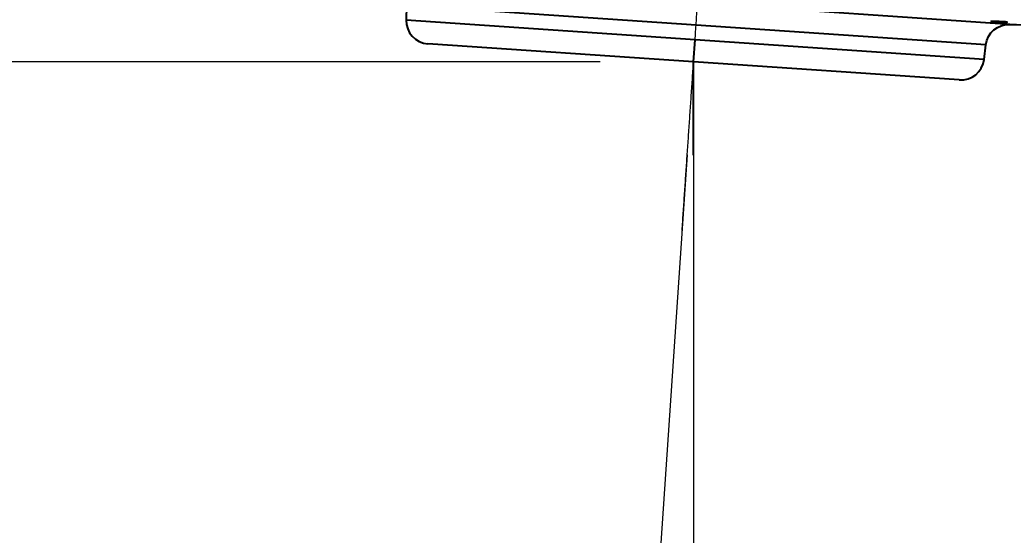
# Model space of a CAD drawing. Extents: x 0 to 1128, y 0 to 827.
# Drawn here: x 465.9 to 508.48, y 545.07 to 567.16 of the extents above; entities that cross this region are included whole.
import ezdxf

# ---------------------------------------------------------------- set-up
doc = ezdxf.new("R2010")
doc.units = 0
doc.header["$LTSCALE"] = 10
doc.header["$MEASUREMENT"] = 0
doc.header["$PDMODE"] = 3
doc.header["$PDSIZE"] = -10
doc.linetypes.add('CENTER2', pattern=[28.575, 19.05, -3.175, 3.175, -3.175])
doc.layers.get('0').update_dxf_attribs({"linetype": 'CONTINUOUS'})
doc.layers.get('DEFPOINTS').update_dxf_attribs({"linetype": 'CONTINUOUS'})
doc.layers.add('1', color=7, linetype='CONTINUOUS')
doc.layers.add('Cneter', color=1, linetype='CENTER2', lineweight=13)
doc.styles.add('Daelim Dimension', font='')
doc.styles.get('Daelim Dimension').set_extended_font_data('나눔고딕')
doc.dimstyles.new('DEFAULT', dxfattribs={"dimscale": 2, "dimtxt": 2, "dimasz": 2, "dimexe": 0, "dimexo": 2, "dimgap": 1, "dimtad": 1, "dimdec": 0, "dimzin": 9, "dimdsep": 46, "dimtxsty": 'Daelim Dimension', "dimcen": 0.5, "dimclrd": 5, "dimclre": 5, "dimclrt": 256, "dimadec": 1, "dimazin": 0, "dimtfac": 1, "dimtdec": 0, "dimtix": 1, "dimtmove": 0, "dimatfit": 3, "dimfxl": 1, "dimtolj": 1, "dimtzin": 1, "dimlwd": 9, "dimlwe": 9, "dimarcsym": 0})

# ---------------------------------------------------------------- blocks, each defined once
blk = doc.blocks.new('*D0')
at = {"color": 5, "lineweight": 9, "ltscale": 0.5, "transparency": 16777216}
for p, q in [((494.782, 561.361), (494.782, 283.79)), ((720.293, 334.467), (720.293, 283.79)), ((498.782, 283.79), (716.293, 283.79))]:
    blk.add_line(p, q, dxfattribs=at)
at = {"color": 5, "ltscale": 0.5, "transparency": 16777216}
for points in [[(498.782, 284.456), (498.782, 283.123), (494.782, 283.79)], [(716.293, 284.456), (716.293, 283.123), (720.293, 283.79)]]:
    blk.add_solid(points, dxfattribs=at)
at = {"layer": 'DEFPOINTS', "color": 0, "ltscale": 0.5, "transparency": 16777216}
for p in [(494.782, 565.361), (720.293, 338.467), (720.293, 283.79)]:
    blk.add_point(p, dxfattribs=at)
at = {"color": 7, "ltscale": 0.5, "transparency": 16777216, "insert": (607.537, 290.903), "char_height": 10, "attachment_point": 5, "style": 'Daelim Dimension'}
blk.add_mtext('\\A1;225', dxfattribs=at)
blk = doc.blocks.new('*D2')
at = {"color": 5, "lineweight": 9, "ltscale": 0.5, "transparency": 16777216}
for p, q in [((490.782, 565.361), (437.655, 565.361)), ((437.655, 561.361), (437.655, 342.467)), ((689.62, 338.467), (437.655, 338.467))]:
    blk.add_line(p, q, dxfattribs=at)
at = {"color": 5, "ltscale": 0.5, "transparency": 16777216}
for points in [[(436.989, 561.361), (438.322, 561.361), (437.655, 565.361)], [(436.989, 342.467), (438.322, 342.467), (437.655, 338.467)]]:
    blk.add_solid(points, dxfattribs=at)
at = {"layer": 'DEFPOINTS', "color": 0, "ltscale": 0.5, "transparency": 16777216}
for p in [(494.782, 565.361), (437.655, 338.467), (693.62, 338.467)]:
    blk.add_point(p, dxfattribs=at)
at = {"color": 7, "ltscale": 0.5, "transparency": 16777216, "insert": (430.529, 451.914), "char_height": 10, "attachment_point": 5, "rotation": 90, "style": 'Daelim Dimension'}
blk.add_mtext('\\A1;227', dxfattribs=at)
blk = doc.blocks.new('*D3')
at = {"color": 5, "lineweight": 9, "ltscale": 0.5, "transparency": 16777216}
for p, q in [((494.51, 561.37), (475.629, 284.409)), ((494.782, 557.361), (494.782, 283.756))]:
    blk.add_line(p, q, dxfattribs=at)
blk.add_arc((494.782, 565.361), 281.604, 266.91394, 269.18615, dxfattribs=at)
at = {"color": 5, "ltscale": 0.5, "transparency": 16777216}
for points in [[(479.581, 283.499), (479.662, 284.83), (475.629, 284.409)], [(490.787, 284.452), (490.777, 283.118), (494.782, 283.756)]]:
    blk.add_solid(points, dxfattribs=at)
at = {"layer": 'DEFPOINTS', "color": 0, "ltscale": 0.5, "transparency": 16777216}
for p in [(494.846, 566.306), (494.782, 565.361), (494.782, 565.361), (494.782, 561.361), (482.008, 284.046)]:
    blk.add_point(p, dxfattribs=at)
at = {"color": 7, "ltscale": 0.5, "transparency": 16777216, "insert": (485.929, 291.026), "char_height": 10, "attachment_point": 5, "rotation": 358.1516, "style": 'Daelim Dimension'}
blk.add_mtext('\\A1;4%%D', dxfattribs=at)

msp = doc.modelspace()

# ---------------------------------------------------------------- linework, layer by layer
at = {"ltscale": 0.5}
for p, q in [((494.782, 565.361), (494.846, 566.306)), ((494.782, 561.361), (494.782, 565.361))]:
    msp.add_line(p, q, dxfattribs=at)
at = {"layer": '1', "color": 7, "linetype": 'Continuous'}
for p, q in [((482.466, 567.782), (482.456, 567.151)), ((494.889, 566.935), (482.466, 567.782)), ((508.345, 566.967), (494.954, 567.88)), ((494.846, 566.306), (482.456, 567.151)), ((507.312, 566.088), (494.889, 566.935)), ((494.782, 565.361), (483.388, 566.138)), ((507.236, 565.462), (494.846, 566.306)), ((507.236, 565.462), (507.312, 566.088)), ((506.175, 564.584), (494.782, 565.361))]:
    msp.add_line(p, q, dxfattribs=at)
for centre, radius, start, end in [((483.456, 567.135), 1, 179.0999, 266.0999), ((527.793, 1049.584), 483.009, 267.69242, 267.9574), ((506.244, 565.582), 1, 266.0999, 353.0998)]:
    msp.add_arc(centre, radius, start, end, dxfattribs=at)
at = {"layer": '1', "color": 7, "linetype": 'Continuous', "extrusion": (0, 0, -1)}
msp.add_arc((-508.305, 565.968), 1, 6.9002, 92.3076, dxfattribs=at)
at = {"layer": '1', "color": 7, "linetype": 'Continuous'}
for points, knots in [([(508.177, 567.069), (508.157, 567.07), (508.132, 567.072), (508.072, 567.075), (508.038, 567.077), (507.965, 567.081), (507.924, 567.083), (507.846, 567.086), (507.807, 567.087), (507.732, 567.09), (507.696, 567.091), (507.633, 567.093), (507.605, 567.093), (507.562, 567.094), (507.545, 567.094), (507.527, 567.093), (507.523, 567.093), (507.524, 567.092)], [0, 0, 0, 0, 0.128011, 0.128011, 0.255678, 0.255678, 0.387742, 0.387742, 0.513358, 0.513358, 0.643821, 0.643821, 0.771729, 0.771729, 0.900042, 0.900042, 1, 1, 1, 1]), ([(507.525, 567.092), (507.525, 567.092), (507.525, 567.092), (507.528, 567.091), (507.538, 567.09), (507.569, 567.087), (507.592, 567.085), (507.646, 567.082), (507.678, 567.08), (507.747, 567.077), (507.786, 567.075), (507.864, 567.071), (507.903, 567.07), (507.98, 567.067), (508.018, 567.066), (508.086, 567.064), (508.117, 567.063), (508.167, 567.062), (508.186, 567.062), (508.214, 567.062), (508.222, 567.063), (508.224, 567.064), (508.218, 567.065), (508.199, 567.067), (508.189, 567.068), (508.177, 567.069)], [0, 0, 0, 0, 0.000244, 0.000244, 0.092879, 0.092879, 0.188912, 0.188912, 0.281435, 0.281435, 0.376865, 0.376865, 0.47049, 0.47049, 0.564609, 0.564609, 0.660561, 0.660561, 0.753031, 0.753031, 0.84917, 0.84917, 0.941735, 0.941735, 1, 1, 1, 1])]:
    msp.add_open_spline(points, degree=3, knots=knots, dxfattribs=at)
at = {"layer": 'Cneter', "ltscale": 0.5}
msp.add_open_spline([(494.289, 558.136), (495.106, 570.117), (495.446, 575.106)], degree=1, knots=[0, 0, 0.706048, 1, 1], dxfattribs=at)

# ---------------------------------------------------------------- dimensions: what is measured, and where the dimension line sits
at = {"color": 5, "ltscale": 0.5}
dim = msp.add_angular_dim_2l(base=(482.008, 284.046), line1=((494.782, 561.361), (494.782, 565.361)), line2=((494.782, 565.361), (494.846, 566.306)), text='4%%D', dimstyle='DEFAULT', override={"dimtxt": 5, "dimclrd": 5, "dimclre": 5, "dimclrt": 7}, dxfattribs=at)
dim.commit()
dim.dimension.update_dxf_attribs({"geometry": '*D3', "text_midpoint": (485.699, 283.903), "dimtype": 130})
dim = msp.add_linear_dim(base=(437.655, 338.467), p1=(494.782, 565.361), p2=(693.62, 338.467), angle=90, text='227', dimstyle='DEFAULT', override={"dimtxt": 5, "dimclrd": 5, "dimclre": 5, "dimclrt": 7}, dxfattribs=at)
dim.commit()
dim.dimension.update_dxf_attribs({"geometry": '*D2', "text_midpoint": (430.529, 451.914)})
dim = msp.add_linear_dim(base=(720.293, 283.79), p1=(494.782, 565.361), p2=(720.293, 338.467), text='225', dimstyle='DEFAULT', override={"dimtxt": 5, "dimclrd": 5, "dimclre": 5, "dimclrt": 7}, dxfattribs=at)
dim.commit()
dim.dimension.update_dxf_attribs({"geometry": '*D0', "text_midpoint": (607.537, 290.903)})

doc.saveas('drawing.dxf')
